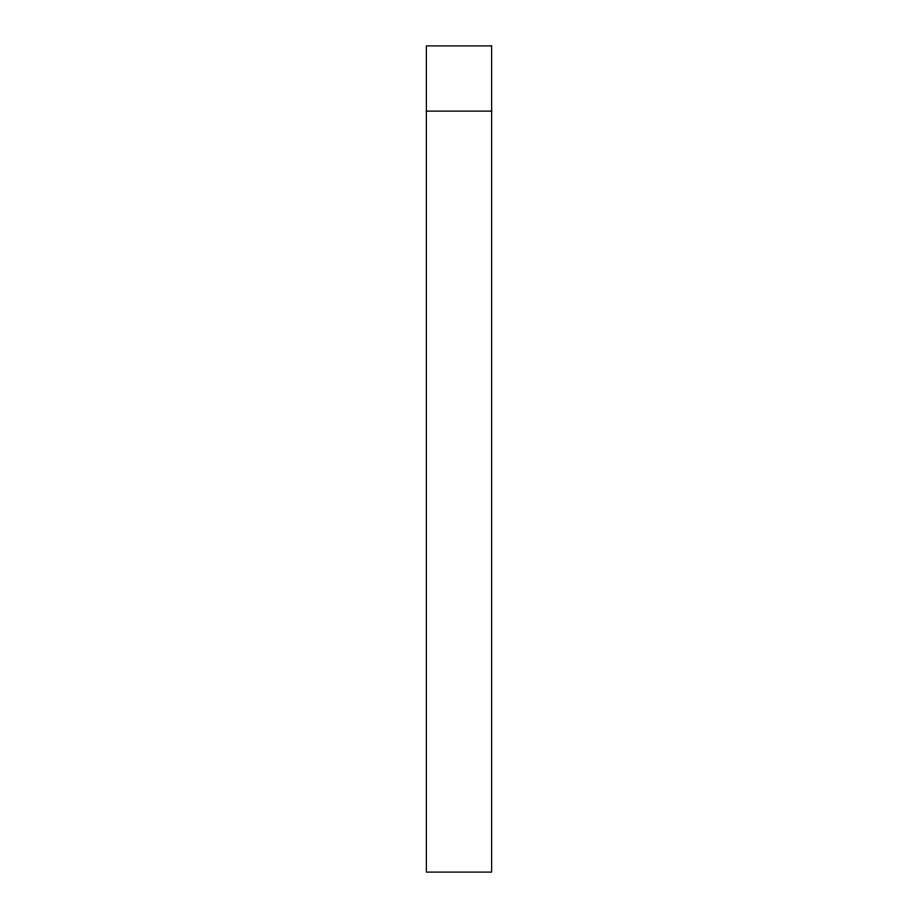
<?xml version="1.0" encoding="UTF-8"?>
<svg xmlns="http://www.w3.org/2000/svg" width="918" height="918" viewBox="0 0 918 918"><rect width="100%" height="100%" fill="white"/><g stroke="black" fill="none" stroke-linecap="round" stroke-linejoin="round"><path stroke-width="1.38" d="M426.388 111.124L491.612 111.124M491.612 45.9L426.388 45.9L426.388 872.1L491.612 872.1L491.612 45.9"/></g></svg>
